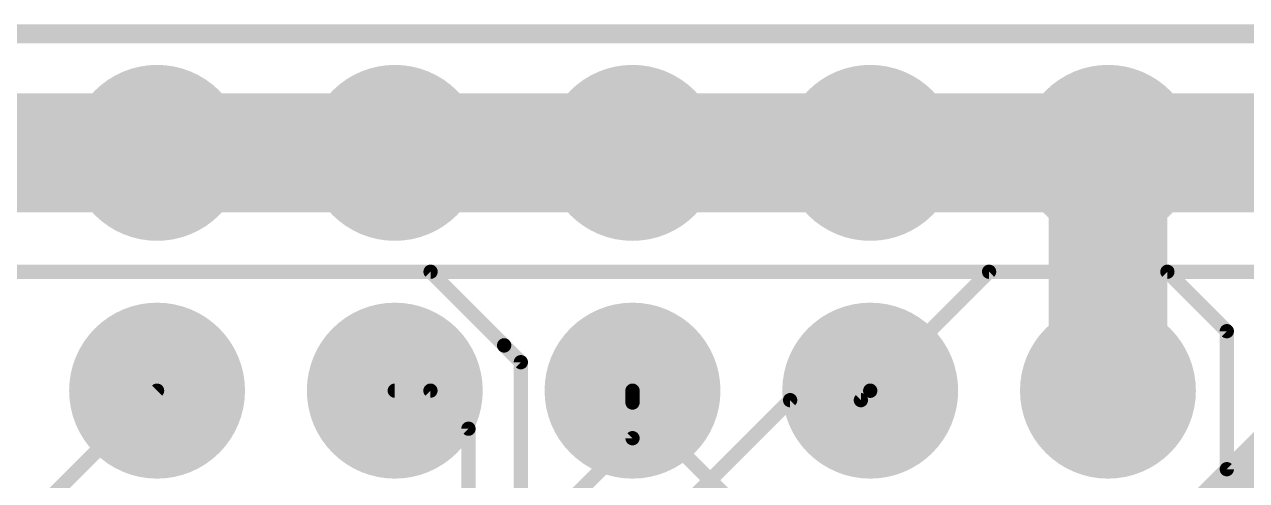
# Model space of a CAD drawing. Extents: x -6.3 to 43.3, y -21.6 to 50.8.
# Drawn here: x 15.09 to 28.15, y 15.55 to 20.42 of the extents above; entities that cross this region are included whole.
import ezdxf

# ---------------------------------------------------------------- set-up
doc = ezdxf.new("R2010")
doc.units = 0
for name, color, linetype in [('1', 12, 'CONTINUOUS'), ('15', 30, 'CONTINUOUS'), ('16', 132, 'CONTINUOUS'), ('17', 110, 'CONTINUOUS'), ('2', 41, 'CONTINUOUS'), ('20', 31, 'CONTINUOUS'), ('21', 41, 'CONTINUOUS'), ('22', 40, 'CONTINUOUS')]:
    doc.layers.add(name, color=color, linetype=linetype)

# ---------------------------------------------------------------- blocks, each defined once
blk = doc.blocks.new('ROUNDP')
at = {"const_width": 0.5}
blk.add_lwpolyline([(0, -0.25, 1), (0, 0.25, 1), (0, -0.25)], format="xyb", dxfattribs=at)

msp = doc.modelspace()

# ---------------------------------------------------------------- linework, layer by layer
at = {"layer": '1', "const_width": 0.1524}
for points in [[(0, 20.32), (43.18, 20.32)], [(5.969, 17.78), (27.305, 17.78)], [(27.305, 17.78), (27.94, 17.145)], [(27.94, 17.145), (27.94, 15.6711)], [(21.59, 16.002), (21.59, 16.51)], [(24.0298, 16.4084), (24.13, 16.5086)], [(24.13, 16.5086), (24.13, 16.51)], [(21.8186, 14.9529), (23.2741, 16.4084)], [(23.2741, 16.4084), (24.0298, 16.4084)], [(20.955, 15.367), (21.59, 16.002)], [(27.94, 15.6711), (28.2695, 15.3416)]]:
    msp.add_lwpolyline(points, dxfattribs=at)
at = {"layer": '1', "const_width": 0.0762}
for points in [[(27.3319, 17.8069, 1), (27.2781, 17.7531)], [(27.305, 17.7419, 1), (27.305, 17.8181)], [(27.9781, 17.145, 1), (27.9019, 17.145)], [(27.9131, 17.1181, 1), (27.9669, 17.1719)], [(21.6281, 16.51, 1), (21.5519, 16.51)], [(24.1681, 16.51, 1), (24.0919, 16.51)], [(24.1569, 16.4817, 1), (24.1031, 16.5356)], [(23.2741, 16.4465, 1), (23.2741, 16.3703)], [(23.301, 16.3815, 1), (23.2471, 16.4353)], [(24.0028, 16.4353, 1), (24.0567, 16.3815)], [(24.0298, 16.3703, 1), (24.0298, 16.4465)], [(24.0919, 16.5086, 1), (24.1681, 16.5086)], [(21.6169, 15.9751, 1), (21.5631, 16.0289)], [(21.5519, 16.002, 1), (21.6281, 16.002)], [(27.9669, 15.698, 1), (27.9131, 15.6441)], [(27.9019, 15.6711, 1), (27.9781, 15.6711)]]:
    msp.add_lwpolyline(points, format="xyb", dxfattribs=at)
at = {"layer": '15', "const_width": 0.1524}
msp.add_lwpolyline([(43.18, 20.32), (0, 20.32)], dxfattribs=at)
at = {"layer": '16'}
for points, const_width in [([(0, 20.32), (43.18, 20.32)], 0.1524), ([(5.9676, 17.78), (19.4324, 17.78)], 0.1524), ([(19.4324, 17.78), (20.2184, 16.994)], 0.1524), ([(25.4, 17.78), (24.13, 16.51)], 0.1524), ([(30.754, 17.78), (25.4, 17.78)], 0.1524), ([(20.2184, 16.994), (20.2184, 16.9926)], 0.1524), ([(20.2184, 16.9926), (20.3969, 16.8141)], 0.1524), ([(20.3969, 16.8141), (20.3969, 14.6551)], 0.1524), ([(29.21, 16.51), (26.924, 14.224)], 0.762), ([(15.3416, 15.3416), (16.51, 16.51)], 0.1524), ([(19.05, 16.51), (19.431, 16.51)], 0.1524), ([(19.431, 16.51), (19.8374, 16.1036)], 0.1524), ([(21.59, 16.383), (21.59, 16.51)], 0.1524), ([(21.59, 16.383), (22.86, 15.113)], 0.1524), ([(19.8374, 16.1036), (19.8374, 14.0031)], 0.1524)]:
    msp.add_lwpolyline(points, dxfattribs=dict(at, const_width=const_width))
at = {"layer": '16', "const_width": 0.0762}
for points in [[(19.4593, 17.8069, 1), (19.4054, 17.7531)], [(19.4324, 17.7419, 1), (19.4324, 17.8181)], [(25.4, 17.8181, 1), (25.4, 17.7419)], [(25.4269, 17.7531, 1), (25.3731, 17.8069)], [(20.2565, 16.994, 1), (20.1803, 16.994)], [(20.1803, 16.9926, 1), (20.2565, 16.9926)], [(20.2453, 17.0195, 1), (20.1915, 16.9657)], [(20.1915, 16.967, 1), (20.2453, 17.0209)], [(20.435, 16.8141, 1), (20.3588, 16.8141)], [(20.37, 16.7871, 1), (20.4239, 16.841)], [(16.5369, 16.4831, 1), (16.4831, 16.5369)], [(19.05, 16.5481, 1), (19.05, 16.4719)], [(19.4579, 16.5369, 1), (19.4041, 16.4831)], [(19.431, 16.4719, 1), (19.431, 16.5481)], [(21.6281, 16.51, 1), (21.5519, 16.51)], [(21.6169, 16.4099, 1), (21.5631, 16.3561)], [(24.1031, 16.5369, 1), (24.1569, 16.4831)], [(21.5519, 16.383, 1), (21.6281, 16.383)], [(19.8755, 16.1036, 1), (19.7993, 16.1036)], [(19.8105, 16.0767, 1), (19.8643, 16.1305)]]:
    msp.add_lwpolyline(points, format="xyb", dxfattribs=at)
at = {"layer": '2', "const_width": 0.1524}
msp.add_lwpolyline([(43.18, 20.32), (0, 20.32)], dxfattribs=at)
at = {"layer": '20', "const_width": 0.2032}
msp.add_lwpolyline([(1.1636, 20.32), (42.0164, 20.32)], dxfattribs=at)
at = {"layer": '21', "const_width": 1.27}
for points in [[(26.67, 19.05), (0.762, 19.05)], [(29.845, 19.05), (26.67, 19.05)], [(26.67, 16.51), (26.67, 19.05)]]:
    msp.add_lwpolyline(points, dxfattribs=at)
at = {"layer": '21', "const_width": 0.635}
for points in [[(26.67, 19.3675, 1), (26.67, 18.7325)], [(26.9875, 19.05, 1), (26.3525, 19.05)], [(26.67, 18.7325, 1), (26.67, 19.3675)], [(26.3525, 16.51, 1), (26.9875, 16.51)]]:
    msp.add_lwpolyline(points, format="xyb", dxfattribs=at)
at = {"layer": '22', "const_width": 1.27}
for points in [[(26.67, 19.05), (0.762, 19.05)], [(29.21, 19.05), (26.67, 19.05)], [(26.67, 16.51), (26.67, 19.05)]]:
    msp.add_lwpolyline(points, dxfattribs=at)
at = {"layer": '22', "const_width": 0.635}
for points in [[(26.67, 19.3675, 1), (26.67, 18.7325)], [(26.9875, 19.05, 1), (26.3525, 19.05)], [(26.67, 18.7325, 1), (26.67, 19.3675)], [(26.3525, 16.51, 1), (26.9875, 16.51)]]:
    msp.add_lwpolyline(points, format="xyb", dxfattribs=at)

# ---------------------------------------------------------------- block references
at = {"layer": '17'}
for p, xscale, yscale, rotation in [((16.51, 19.05), 1.8796, 1.8796, 90), ((16.51, 19.05), 1.8796, 1.8796, 90), ((19.05, 19.05), 1.8796, 1.8796, 90), ((19.05, 19.05), 1.8796, 1.8796, 90), ((21.59, 19.05), 1.8796, 1.8796, 90), ((21.59, 19.05), 1.8796, 1.8796, 90), ((24.13, 19.05), 1.8796, 1.8796, 90), ((24.13, 19.05), 1.8796, 1.8796, 90), ((26.67, 19.05), 1.8796, 1.8796, 90), ((26.67, 19.05), 1.8796, 1.8796, 90), ((16.51, 19.05), 1.524, 1.524, 90), ((16.51, 19.05), 1.524, 1.524, 90), ((19.05, 19.05), 1.524, 1.524, 90), ((19.05, 19.05), 1.524, 1.524, 90), ((21.59, 19.05), 1.524, 1.524, 90), ((21.59, 19.05), 1.524, 1.524, 90), ((24.13, 19.05), 1.524, 1.524, 90), ((24.13, 19.05), 1.524, 1.524, 90), ((26.67, 19.05), 1.524, 1.524, 90), ((26.67, 19.05), 1.524, 1.524, 90), ((16.51, 16.51), 1.8796, 1.8796, 270), ((16.51, 16.51), 1.8796, 1.8796, 270), ((19.05, 16.51), 1.8796, 1.8796, 270), ((19.05, 16.51), 1.8796, 1.8796, 270), ((21.59, 16.51), 1.8796, 1.8796, 270), ((21.59, 16.51), 1.8796, 1.8796, 270), ((24.13, 16.51), 1.8796, 1.8796, 270), ((24.13, 16.51), 1.8796, 1.8796, 270), ((26.67, 16.51), 1.8796, 1.8796, 270), ((26.67, 16.51), 1.8796, 1.8796, 270), ((16.51, 16.51), 1.524, 1.524, 270), ((16.51, 16.51), 1.524, 1.524, 270), ((19.05, 16.51), 1.524, 1.524, 270), ((19.05, 16.51), 1.524, 1.524, 270), ((21.59, 16.51), 1.524, 1.524, 270), ((21.59, 16.51), 1.524, 1.524, 270), ((24.13, 16.51), 1.524, 1.524, 270), ((24.13, 16.51), 1.524, 1.524, 270), ((26.67, 16.51), 1.524, 1.524, 270), ((26.67, 16.51), 1.524, 1.524, 270)]:
    msp.add_blockref('ROUNDP', p, dxfattribs=dict(at, xscale=xscale, yscale=yscale, rotation=rotation))

doc.saveas('drawing.dxf')
